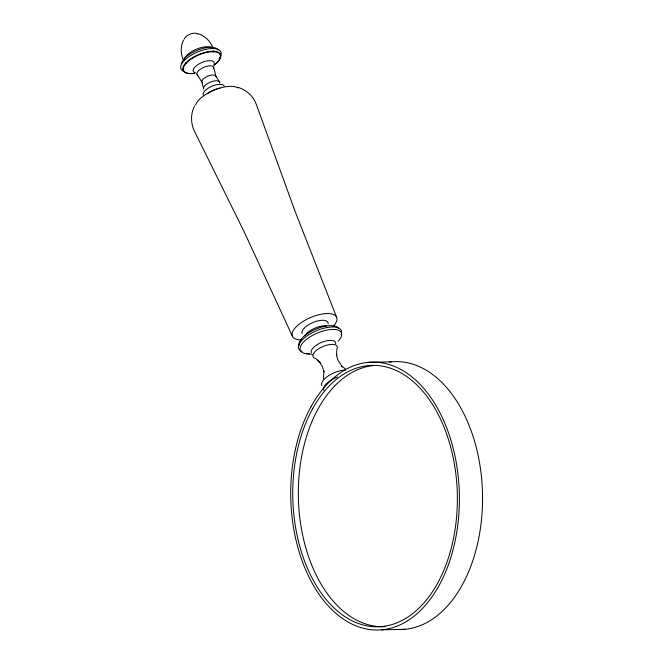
<?xml version="1.0" encoding="UTF-8"?>
<svg xmlns="http://www.w3.org/2000/svg" width="663" height="663" viewBox="0 0 663 663"><rect width="100%" height="100%" fill="white"/><g stroke="black" fill="none" stroke-linecap="round" stroke-linejoin="round"><path stroke-width="0.99" d="M336.729 350.346L336.622 355.65L336.472 354.63L337.815 359.943L342.282 366.788L341.511 365.968L345.672 369.175M323.544 378.838L323.859 370.907L324.008 371.902L322.417 366.664L319.516 362.039M194.624 106.08C190.538 113.688 190.662 122.995 194.242 130.735L244.705 232.912L292.474 336.365M183.552 40.029C180.435 46.037 180.543 53.297 183.162 59.446M368.437 362.363L391.576 361.824M381.722 629.85L404.853 629.311M305.22 353.528L312.207 354.332M198.005 33.714C204.469 35.537 209.773 40.551 212.409 46.675M237.561 87.317C245.882 89.43 252.951 95.77 256.067 103.726L294.936 210.967L336.564 317.105M316.375 359.238L320.246 362.81L317.627 360.034M219.635 82.046L215.865 76.096L213.627 67.129M197.044 74.372L201.95 82.171L203.64 89.024A8.727 3.63 -23.1 0 1 211.099 81.839A8.727 3.63 -23.1 0 1 219.776 83.008M194.102 73.361A19.907 8.287 -23.1 0 1 186.228 63.2A19.907 8.287 -23.1 0 1 214.008 51.78A19.907 8.287 -23.1 0 1 214.141 65.123M194.723 73.278A20.404 8.495 -23.1 0 1 185.391 63.375A20.404 8.495 -23.1 0 1 213.958 51.266A20.404 8.495 -23.1 0 1 214.348 64.957M309.314 353.835A22.285 9.274 -23.1 0 1 303.555 342.033A22.285 9.274 -23.1 0 1 332.428 329.42A22.285 9.274 -23.1 0 1 338.18 341.221M301.085 339.928A24.059 10.02 -23.1 0 1 296.27 326.718A24.059 10.02 -23.1 0 1 327.323 313.549A24.059 10.02 -23.1 0 1 333.216 326.304M315.903 358.55A13.103 5.453 -23.1 0 1 322.707 346.641A13.103 5.453 -23.1 0 1 336.696 349.459M302.071 351.523A23.13 9.63 -23.1 0 1 315.812 330.994A23.13 9.63 -23.1 0 1 341.221 334.417M213.436 50.769A15.746 6.555 -23.1 0 1 213.047 52.12M186.9 63.54A15.746 6.555 -23.1 0 1 185.565 62.952M184.215 59.239A15.746 6.555 -23.1 0 1 195.883 49.435A15.746 6.555 -23.1 0 1 211.331 47.396M184.853 71.786A21.688 9.025 -23.1 0 1 186.278 58.734A21.688 9.025 -23.1 0 1 212.533 48.515A21.688 9.025 -23.1 0 1 219.097 58.46M195.693 72.963A11.379 4.74 -23.1 0 1 201.61 62.629A11.379 4.74 -23.1 0 1 213.751 65.073M197.756 75.126A9.05 3.771 -23.1 0 1 203.682 67.361A9.05 3.771 -23.1 0 1 213.768 68.132M202.547 82.8A7.591 3.158 -23.1 0 1 207.519 76.286A7.591 3.158 -23.1 0 1 215.981 76.933M321.828 385.609A16.376 6.821 -23.1 0 1 328.334 375.896A16.376 6.821 -23.1 0 1 345.332 370.078M323.851 390.341A16.376 6.821 -23.1 0 1 337.442 376.998M299.03 345.431A21.63 9.009 -23.1 0 1 315.165 329.412A21.63 9.009 -23.1 0 1 338.52 328.185M311.395 352.807A13.103 5.453 -23.1 0 1 322.599 342.017A13.103 5.453 -23.1 0 1 335.619 343.766M302.179 333.605A14.047 5.851 -23.1 0 1 314.187 322.027A14.047 5.851 -23.1 0 1 328.144 323.909M203.35 95.099A11.379 4.74 -23.1 0 1 211.696 86.281A11.379 4.74 -23.1 0 1 224.202 85.991M195.552 104.953A24.059 10.02 -23.1 0 1 214.655 89.886A24.059 10.02 -23.1 0 1 237.752 87.872M181.405 63.93A19.907 8.287 -23.1 0 1 198.743 49.733A19.907 8.287 -23.1 0 1 218.202 50.197M184.339 39.092A7.094 2.959 -23.1 0 1 190.513 34.028A7.094 2.959 -23.1 0 1 197.458 34.194M304.955 335.693A14.047 5.851 -23.1 0 1 326.461 325.831M207.246 93.781A14.047 5.851 -23.1 0 1 220.116 88.154M389.587 362.039A133.976 84.317 88.7 0 1 482.374 489.601A133.976 84.317 88.7 0 1 400.866 629.519M385.079 626.626A130.735 82.27 88.7 0 1 298.541 502.496A130.735 82.27 88.7 0 1 373.186 365.57M310.922 406.875A133.976 84.317 88.7 0 0 359.727 627.248A133.976 84.317 88.7 0 0 454.586 454.196A133.976 84.317 88.7 0 0 310.922 406.875M312.48 409.03A130.735 82.27 88.7 0 0 360.1 624.074A130.735 82.27 88.7 0 0 452.663 455.216A130.735 82.27 88.7 0 0 312.48 409.03"/></g></svg>
